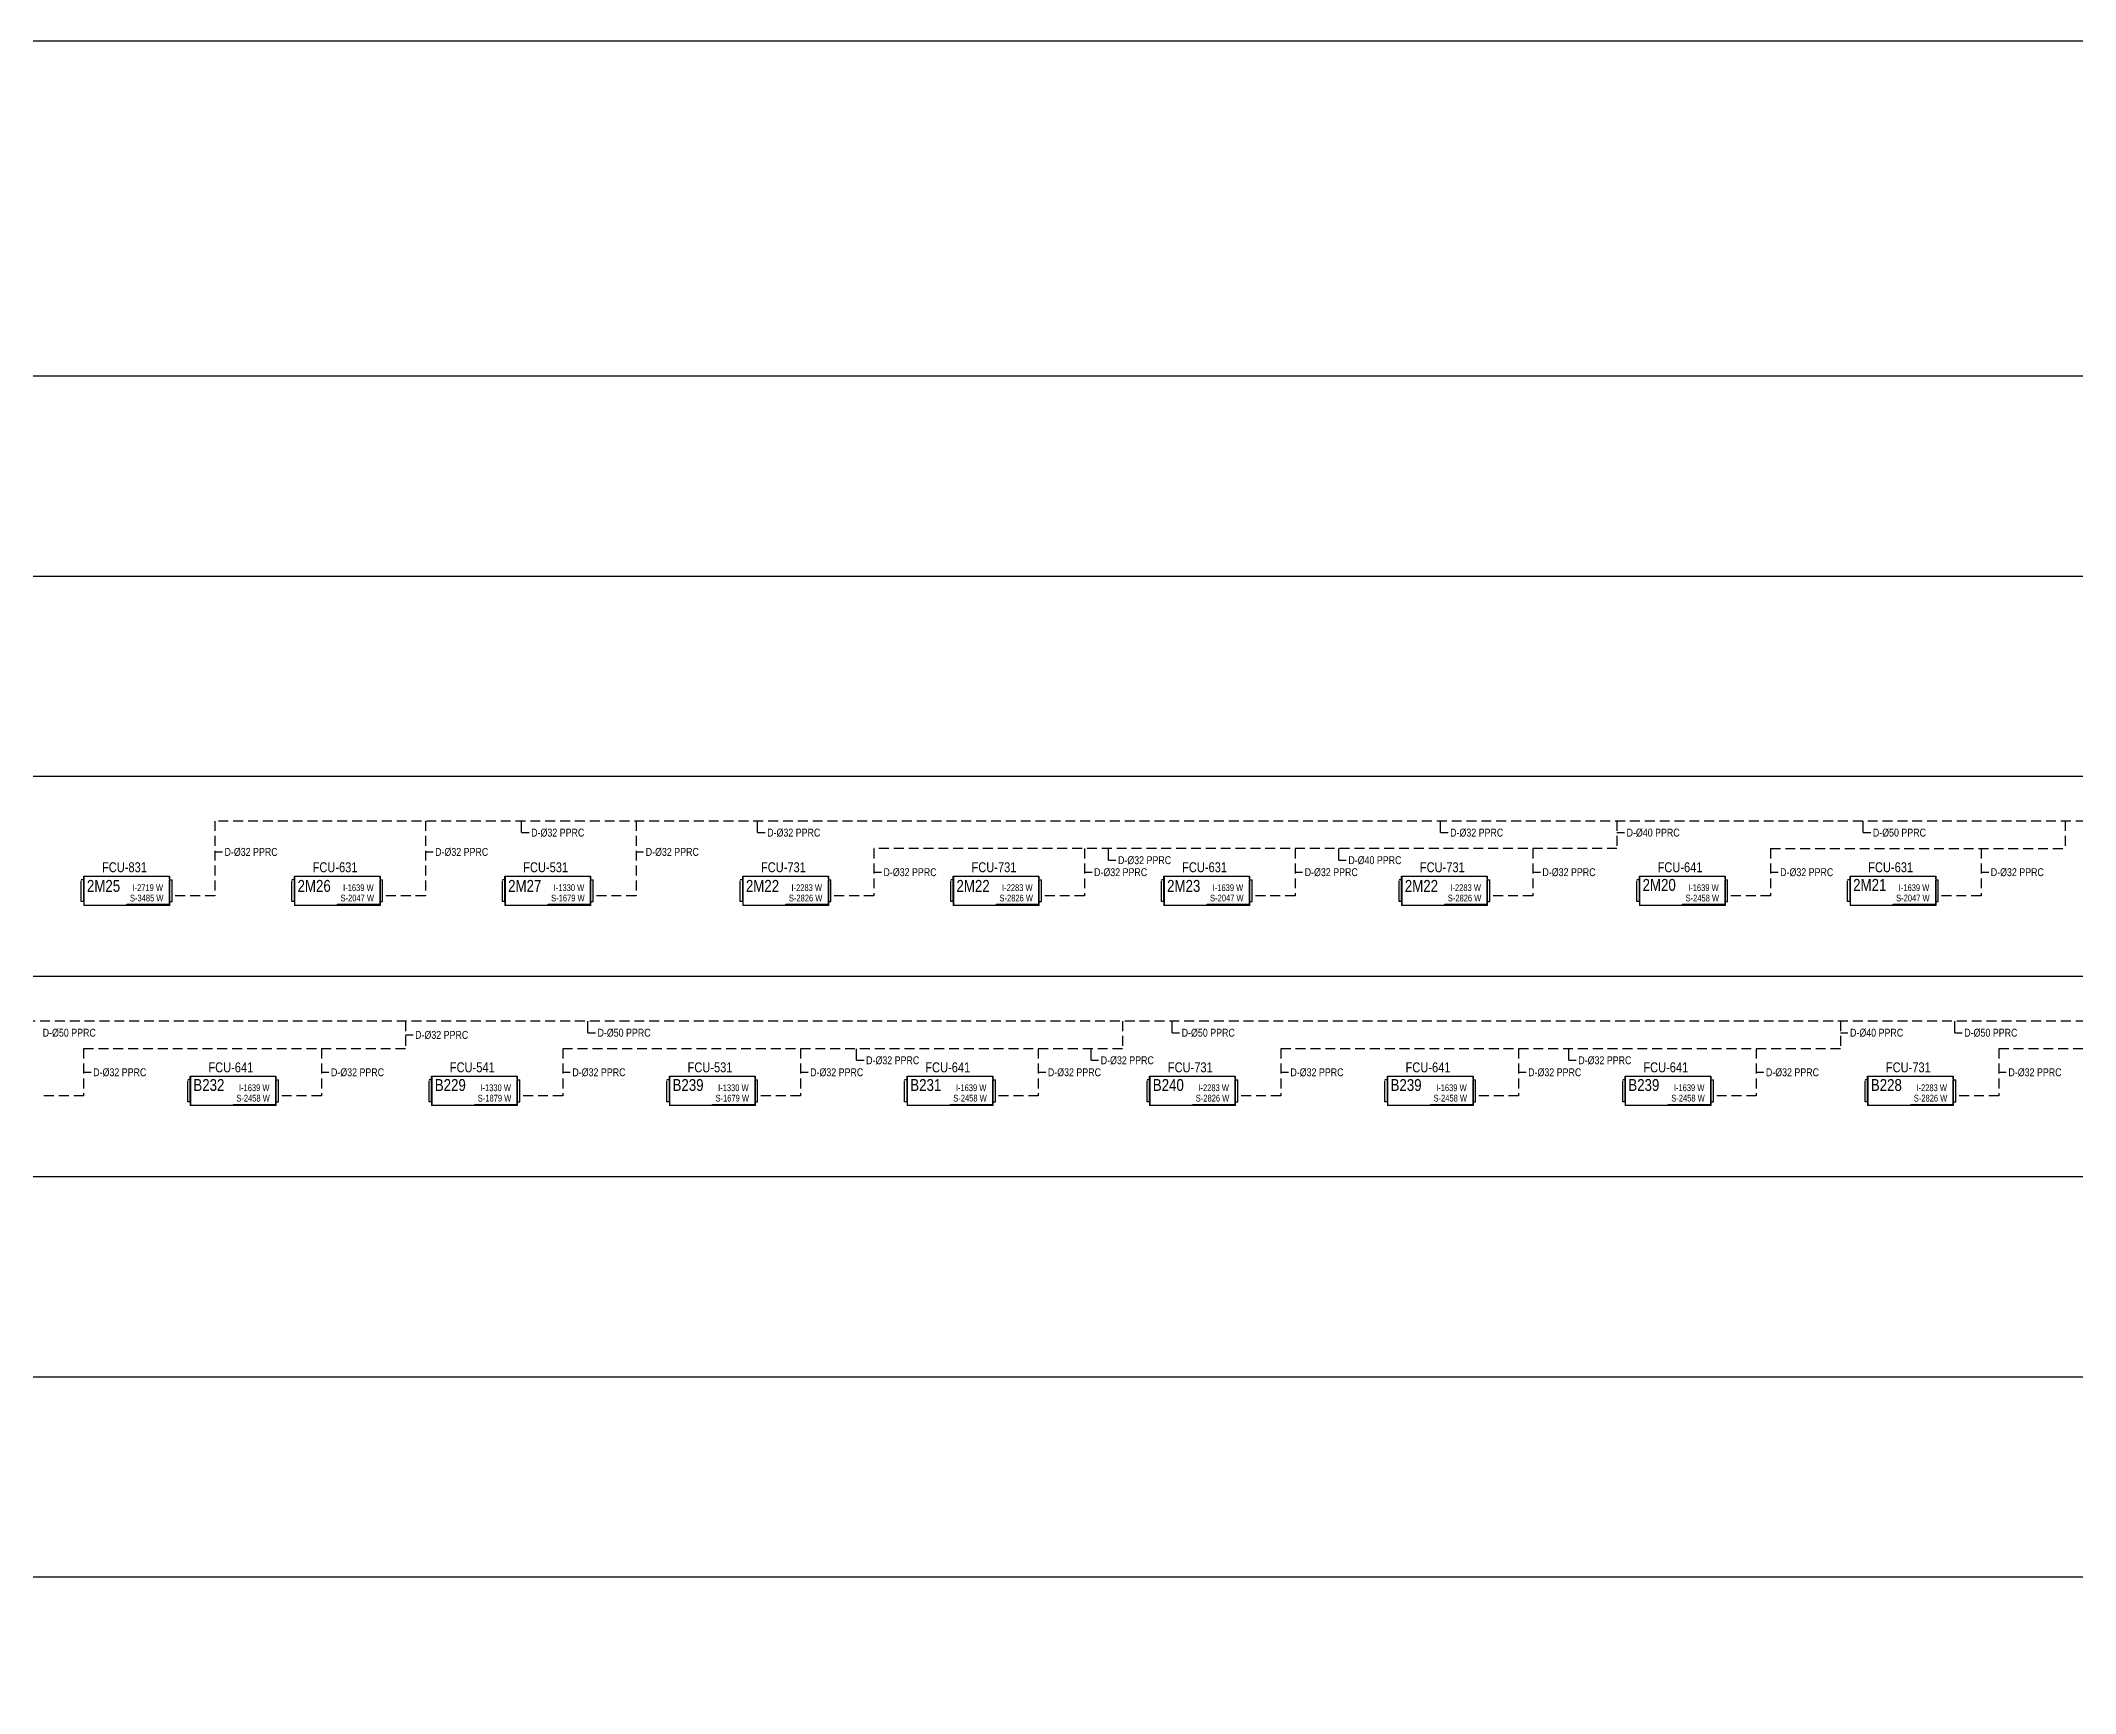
# Model space of a CAD drawing. Header units: centimetres. Extents: x -8730 to 48594, y -13 to 19987.
# Drawn here: x 1328 to 6463, y 4950 to 9120 of the extents above; entities that cross this region are included whole.
import ezdxf
from ezdxf.enums import TextEntityAlignment as Align

# ---------------------------------------------------------------- set-up
doc = ezdxf.new("R2010")
doc.units = ezdxf.units.CM
doc.header["$MEASUREMENT"] = 0
doc.linetypes.add('DASHED', pattern=[75, 50, -25])
doc.linetypes.add('Hidden', pattern=[0.714375, 0.47625, -0.238125])
for name, color, linetype, lineweight in [('1-BASLIK', 53, 'Continuous', 25), ('T-DRENAJ', 40, 'Hidden', 30), ('T-MAHAL', 120, 'Continuous', 15), ('T-STEXT', 181, 'Continuous', 15)]:
    doc.layers.add(name, color=color, linetype=linetype, lineweight=lineweight)
for name, color, linetype in [('T-DTEXT', 9, 'Continuous'), ('T-FC', 150, 'Continuous'), ('T-FC-NUMARA', 62, 'Continuous'), ('T-ITEXT', 32, 'Continuous'), ('T-TEXT', 85, 'Continuous')]:
    doc.layers.add(name, color=color, linetype=linetype)
doc.styles.add('ARIAL', font='arial.ttf')
doc.styles.add('LUCIDASANS', font='arial.ttf', dxfattribs={"width": 0.8})

# ---------------------------------------------------------------- blocks, each defined once
blk = doc.blocks.new('FANCOIL-DWD')
at = {"linetype": 'DASHED'}
blk.add_line((-114.3, -71.5), (-114.3, -16.4), dxfattribs=at)
for p, q in [((-108.1, -16.4), (-114.3, -16.4)), ((-114.3, -69.1), (-114.3, -18.8)), ((-108.1, -71.5), (-108.1, -7)), ((-108.1, -7), (108.1, -7)), ((-106.8, -80.9), (-106.8, -7)), ((108.1, -7), (108.1, -80.9)), ((108.1, -14.1), (108.1, -7.7)), ((108.1, -16.4), (114.6, -16.4)), ((108.1, -71), (108.1, -16.9)), ((114.6, -71.5), (114.6, -16.4)), ((-108.1, -71.5), (-114.3, -71.5)), ((-108.1, -71.5), (-108.1, -80.9)), ((108.1, -80.9), (-108.1, -80.9)), ((0.9, -80.9), (0.9, -78.2)), ((0.9, -78.2), (108.1, -78.2)), ((108.1, -78), (108.1, -71.5)), ((108.1, -71.5), (114.6, -71.5))]:
    blk.add_line(p, q)

msp = doc.modelspace()

# ---------------------------------------------------------------- linework, layer by layer
at = {"layer": '1-BASLIK'}
msp.add_lwpolyline([(-6103.8, 9120.4), (37956, 9120.4), (37956, 3226.7), (-6103.8, 3226.7)], close=True, dxfattribs=at)
at = {"layer": 'T-DRENAJ', "linetype": 'DASHED', "lineweight": -3, "ltscale": 0.5}
for p, q in [((26588.7, 7151), (1767.5, 7151)), ((1767.5, 7151), (1767.5, 6962.3)), ((2299, 7151), (2299, 6962.3)), ((2830.5, 7151), (2830.5, 6962.3)), ((5305.9, 7151), (5305.9, 7081.3)), ((6437.4, 7151), (6437.4, 7081.3)), ((5305.9, 7081.3), (3430.5, 7081.3)), ((3430.5, 7081.3), (3430.5, 6962.3)), ((3962, 7081.3), (3962, 6962.3)), ((4493.5, 7081.3), (4493.5, 6962.3)), ((5093.5, 7081.3), (5093.5, 6962.3)), ((5693.5, 7081.3), (5693.5, 6962.3)), ((5693.5, 7081.3), (6437.4, 7081.3)), ((6225, 7081.3), (6225, 6962.3)), ((1767.5, 6962.3), (1659.2, 6962.3)), ((2299, 6962.3), (2190.7, 6962.3)), ((2830.5, 6962.3), (2722.2, 6962.3)), ((3430.5, 6962.3), (3322.2, 6962.3)), ((3962, 6962.3), (3853.7, 6962.3)), ((4493.5, 6962.3), (4385.2, 6962.3)), ((5093.5, 6962.3), (4985.2, 6962.3)), ((5693.5, 6962.3), (5585.2, 6962.3)), ((6225, 6962.3), (6116.7, 6962.3)), ((26588.7, 6646), (-4404, 6646)), ((2248.5, 6646), (2248.5, 6576.3)), ((4057.8, 6646), (4057.8, 6576.3)), ((5869.9, 6646), (5869.9, 6576.3)), ((2248.5, 6576.3), (1436.1, 6576.3)), ((1436.1, 6576.3), (1436.1, 6457.3)), ((2036.1, 6576.3), (2036.1, 6457.3)), ((4057.8, 6576.3), (2645.4, 6576.3)), ((2645.4, 6576.3), (2645.4, 6457.3)), ((3245.4, 6576.3), (3245.4, 6457.3)), ((3845.4, 6576.3), (3845.4, 6457.3)), ((5869.9, 6576.3), (4457.5, 6576.3)), ((4457.5, 6576.3), (4457.5, 6457.3)), ((5057.5, 6576.3), (5057.5, 6457.3)), ((5657.5, 6576.3), (5657.5, 6457.3)), ((7682, 6576.3), (6269.6, 6576.3)), ((6269.6, 6576.3), (6269.6, 6457.3)), ((1436.1, 6457.3), (1327.8, 6457.3)), ((2036.1, 6457.3), (1927.8, 6457.3)), ((2645.4, 6457.3), (2537.1, 6457.3)), ((3245.4, 6457.3), (3137.1, 6457.3)), ((3845.4, 6457.3), (3737.1, 6457.3)), ((4457.5, 6457.3), (4349.2, 6457.3)), ((5057.5, 6457.3), (4949.2, 6457.3)), ((5657.5, 6457.3), (5549.2, 6457.3)), ((6269.6, 6457.3), (6161.3, 6457.3))]:
    msp.add_line(p, q, dxfattribs=at)
at = {"layer": 'T-DTEXT'}
for p, q in [((2541.4, 7121.7), (2541.4, 7151)), ((3137.1, 7121.7), (3137.1, 7151)), ((4860.7, 7121.7), (4860.7, 7151)), ((5927.5, 7121.7), (5927.5, 7151)), ((2541.4, 7121.7), (2560.4, 7121.7)), ((3137.1, 7121.7), (3156, 7121.7)), ((4860.7, 7121.7), (4879.6, 7121.7)), ((5305.9, 7121.7), (5324.9, 7121.7)), ((5927.5, 7121.7), (5946.4, 7121.7)), ((1767.5, 7072.9), (1786.5, 7072.9)), ((2299, 7072.9), (2318, 7072.9)), ((2830.5, 7072.9), (2849.5, 7072.9)), ((4022.4, 7052.1), (4022.4, 7081.3)), ((4022.4, 7052.1), (4041.4, 7052.1)), ((4603.7, 7052.1), (4603.7, 7081.3)), ((4603.7, 7052.1), (4622.7, 7052.1)), ((3430.5, 7021.8), (3449.5, 7021.8)), ((3962, 7021.8), (3981, 7021.8)), ((4493.5, 7021.8), (4512.5, 7021.8)), ((5093.5, 7021.8), (5112.5, 7021.8)), ((5693.5, 7021.8), (5712.5, 7021.8)), ((6225, 7021.8), (6244, 7021.8)), ((2708.9, 6616.7), (2708.9, 6646)), ((4183.1, 6616.7), (4183.1, 6646)), ((6158.2, 6616.7), (6158.2, 6646)), ((2248.5, 6611.2), (2267.5, 6611.2)), ((2708.9, 6616.7), (2727.8, 6616.7)), ((3386.8, 6547.1), (3386.8, 6576.3)), ((3978.8, 6547.1), (3978.8, 6576.3)), ((4183.1, 6616.7), (4202, 6616.7)), ((5184, 6547.1), (5184, 6576.3)), ((5869.9, 6616.7), (5888.9, 6616.7)), ((6158.2, 6616.7), (6177.1, 6616.7)), ((3386.8, 6547.1), (3405.7, 6547.1)), ((3978.8, 6547.1), (3997.7, 6547.1)), ((5184, 6547.1), (5203, 6547.1)), ((1436.1, 6516.8), (1455.1, 6516.8)), ((2036.1, 6516.8), (2055.1, 6516.8)), ((2645.4, 6516.8), (2664.4, 6516.8)), ((3245.4, 6516.8), (3264.4, 6516.8)), ((3845.4, 6516.8), (3864.4, 6516.8)), ((4457.5, 6516.8), (4476.5, 6516.8)), ((5057.5, 6516.8), (5076.5, 6516.8)), ((5657.5, 6516.8), (5676.5, 6516.8)), ((6269.6, 6516.8), (6288.5, 6516.8))]:
    msp.add_line(p, q, dxfattribs=at)
at = {"layer": 'T-TEXT', "color": 7}
for p, q in [((36595.3, 8273.4), (-5138.2, 8273.4)), ((36595.3, 7768.4), (-5138.2, 7768.4)), ((36595.3, 7263.4), (-5138.2, 7263.4)), ((36595.3, 6758.4), (-5138.2, 6758.4)), ((36595.3, 6253.4), (-5138.2, 6253.4)), ((-5138.2, 5748.4), (36595.3, 5748.4)), ((-5138.2, 5243.4), (36595.3, 5243.4))]:
    msp.add_line(p, q, dxfattribs=at)

# ---------------------------------------------------------------- block references
at = {"layer": 'T-FC'}
for p in [(1544.6, 7019), (2076.1, 7019), (2607.6, 7019), (3207.6, 7019), (3739.1, 7019), (4270.6, 7019), (4870.6, 7019), (5470.6, 7019), (6002.1, 7019), (1813.2, 6514), (2422.5, 6514), (3022.5, 6514), (3622.5, 6514), (4234.6, 6514), (4834.6, 6514), (5434.6, 6514), (6046.6, 6514)]:
    msp.add_blockref('FANCOIL-DWD', p, dxfattribs=at)

# ---------------------------------------------------------------- texts
at = {"layer": 'T-DTEXT', "style": 'LUCIDASANS', "width": 0.8}
for s, p in [('D-%%C32 PPRC', (2565.6, 7111.8)), ('D-%%C32 PPRC', (3161.3, 7111.8)), ('D-%%C32 PPRC', (4884.8, 7111.8)), ('D-%%C40 PPRC', (5330.1, 7111.8)), ('D-%%C50 PPRC', (5951.7, 7111.8)), ('D-%%C32 PPRC', (1791.7, 7063.1)), ('D-%%C32 PPRC', (2323.2, 7063.1)), ('D-%%C32 PPRC', (2854.7, 7063.1)), ('D-%%C32 PPRC', (4046.6, 7042.2)), ('D-%%C40 PPRC', (4627.9, 7042.2)), ('D-%%C32 PPRC', (3454.7, 7011.9)), ('D-%%C32 PPRC', (3986.2, 7011.9)), ('D-%%C32 PPRC', (4517.7, 7011.9)), ('D-%%C32 PPRC', (5117.7, 7011.9)), ('D-%%C32 PPRC', (5717.7, 7011.9)), ('D-%%C32 PPRC', (6249.2, 7011.9)), ('D-%%C50 PPRC', (1332.8, 6606.8)), ('D-%%C50 PPRC', (2733, 6606.8)), ('D-%%C50 PPRC', (4207.3, 6606.8)), ('D-%%C40 PPRC', (5894.1, 6606.8)), ('D-%%C50 PPRC', (6182.4, 6606.8)), ('D-%%C32 PPRC', (2272.7, 6601.3)), ('D-%%C32 PPRC', (1460.3, 6506.9)), ('D-%%C32 PPRC', (2060.3, 6506.9)), ('D-%%C32 PPRC', (2669.6, 6506.9)), ('D-%%C32 PPRC', (3269.6, 6506.9)), ('D-%%C32 PPRC', (3410.9, 6537.2)), ('D-%%C32 PPRC', (3869.6, 6506.9)), ('D-%%C32 PPRC', (4003, 6537.2)), ('D-%%C32 PPRC', (4481.7, 6506.9)), ('D-%%C32 PPRC', (5081.7, 6506.9)), ('D-%%C32 PPRC', (5208.2, 6537.2)), ('D-%%C32 PPRC', (5681.7, 6506.9)), ('D-%%C32 PPRC', (6293.8, 6506.9))]:
    msp.add_text(s, height=20, dxfattribs=at).set_placement(p)
at = {"layer": 'T-FC-NUMARA', "color": 62, "style": 'ARIAL', "width": 0.8}
msp.add_text('FCU-831', height=25, dxfattribs=at).set_placement((1482.5, 7021.9))
at = {"layer": 'T-FC-NUMARA', "color": 2, "style": 'ARIAL', "width": 0.8}
for p in [(2014, 7021.9), (4208.4, 7021.9), (5939.9, 7021.9)]:
    msp.add_text('FCU-631', height=25, dxfattribs=at).set_placement(p)
at = {"layer": 'T-FC-NUMARA', "color": 100, "style": 'ARIAL', "width": 0.8}
for p in [(2545.5, 7021.9), (2960.3, 6516.9)]:
    msp.add_text('FCU-531', height=25, dxfattribs=at).set_placement(p)
at = {"layer": 'T-FC-NUMARA', "color": 30, "style": 'ARIAL', "width": 0.8}
for p in [(3145.5, 7021.9), (3677, 7021.9), (4808.4, 7021.9), (4172.4, 6516.9), (5984.5, 6516.9)]:
    msp.add_text('FCU-731', height=25, dxfattribs=at).set_placement(p)
at = {"layer": 'T-FC-NUMARA', "color": 1, "style": 'ARIAL', "width": 0.8}
for p in [(5408.4, 7021.9), (1751, 6516.9), (3560.3, 6516.9), (4772.4, 6516.9), (5372.4, 6516.9)]:
    msp.add_text('FCU-641', height=25, dxfattribs=at).set_placement(p)
at = {"layer": 'T-FC-NUMARA', "color": 210, "style": 'ARIAL', "width": 0.8}
msp.add_text('FCU-541', height=25, dxfattribs=at).set_placement((2360.3, 6516.9))
at = {"layer": 'T-ITEXT', "color": 62, "style": 'ARIAL', "width": 0.8}
msp.add_text('I-2719 W', height=17, dxfattribs=at).set_placement((1636.6, 6974.3), align=Align.RIGHT)
at = {"layer": 'T-ITEXT', "color": 2, "style": 'ARIAL', "width": 0.8}
for p in [(2168.1, 6974.3), (4362.6, 6974.3), (6094.1, 6974.3)]:
    msp.add_text('I-1639 W', height=17, dxfattribs=at).set_placement(p, align=Align.RIGHT)
at = {"layer": 'T-ITEXT', "color": 100, "style": 'ARIAL', "width": 0.8}
for p in [(2699.6, 6974.3), (3114.5, 6469.3)]:
    msp.add_text('I-1330 W', height=17, dxfattribs=at).set_placement(p, align=Align.RIGHT)
at = {"layer": 'T-ITEXT', "color": 30, "style": 'ARIAL', "width": 0.8}
for p in [(3299.6, 6974.3), (3831.1, 6974.3), (4962.6, 6974.3), (4326.6, 6469.3), (6138.7, 6469.3)]:
    msp.add_text('I-2283 W', height=17, dxfattribs=at).set_placement(p, align=Align.RIGHT)
at = {"layer": 'T-ITEXT', "color": 1, "style": 'ARIAL', "width": 0.8}
for p in [(5562.6, 6974.3), (1905.2, 6469.3), (3714.5, 6469.3), (4926.6, 6469.3), (5526.6, 6469.3)]:
    msp.add_text('I-1639 W', height=17, dxfattribs=at).set_placement(p, align=Align.RIGHT)
at = {"layer": 'T-ITEXT', "color": 210, "style": 'ARIAL', "width": 0.8}
msp.add_text('I-1330 W', height=17, dxfattribs=at).set_placement((2514.5, 6469.3), align=Align.RIGHT)
at = {"layer": 'T-MAHAL', "style": 'LUCIDASANS', "width": 0.8}
for s, p in [('2M25', (1444.5, 6972.3)), ('2M26', (1976, 6972.3)), ('2M27', (2507.5, 6972.3)), ('2M22', (3107.5, 6972.3)), ('2M22', (3639, 6972.3)), ('2M23', (4170.5, 6972.3)), ('2M22', (4770.5, 6972.3)), ('2M20', (5370.5, 6974.8)), ('2M21', (5902, 6974.8)), ('B232', (1713.1, 6469.8)), ('B229', (2322.4, 6469.8)), ('B239', (2922.4, 6469.8)), ('B231', (3522.4, 6469.8)), ('B240', (4134.5, 6469.8)), ('B239', (4734.5, 6469.8)), ('B239', (5334.5, 6469.8)), ('B228', (5946.6, 6469.8))]:
    msp.add_text(s, height=30, dxfattribs=at).set_placement(p)
at = {"layer": 'T-STEXT', "color": 62, "style": 'ARIAL', "width": 0.8}
msp.add_text('S-3485 W', height=17, dxfattribs=at).set_placement((1637.5, 6948.1), align=Align.RIGHT)
at = {"layer": 'T-STEXT', "color": 2, "style": 'ARIAL', "width": 0.8}
for p in [(2169, 6948.1), (4363.5, 6948.1), (6094.9, 6948.1)]:
    msp.add_text('S-2047 W', height=17, dxfattribs=at).set_placement(p, align=Align.RIGHT)
at = {"layer": 'T-STEXT', "color": 100, "style": 'ARIAL', "width": 0.8}
for p in [(2700.5, 6948.1), (3115.4, 6443.1)]:
    msp.add_text('S-1679 W', height=17, dxfattribs=at).set_placement(p, align=Align.RIGHT)
at = {"layer": 'T-STEXT', "color": 30, "style": 'ARIAL', "width": 0.8}
for p in [(3300.5, 6948.1), (3832, 6948.1), (4963.5, 6948.1), (4327.4, 6443.1), (6139.5, 6443.1)]:
    msp.add_text('S-2826 W', height=17, dxfattribs=at).set_placement(p, align=Align.RIGHT)
at = {"layer": 'T-STEXT', "color": 1, "style": 'ARIAL', "width": 0.8}
for p in [(5563.5, 6948.1), (1906, 6443.1), (3715.4, 6443.1), (4927.4, 6443.1), (5527.4, 6443.1)]:
    msp.add_text('S-2458 W', height=17, dxfattribs=at).set_placement(p, align=Align.RIGHT)
at = {"layer": 'T-STEXT', "color": 210, "style": 'ARIAL', "width": 0.8}
msp.add_text('S-1879 W', height=17, dxfattribs=at).set_placement((2515.4, 6443.1), align=Align.RIGHT)

doc.saveas('drawing.dxf')
